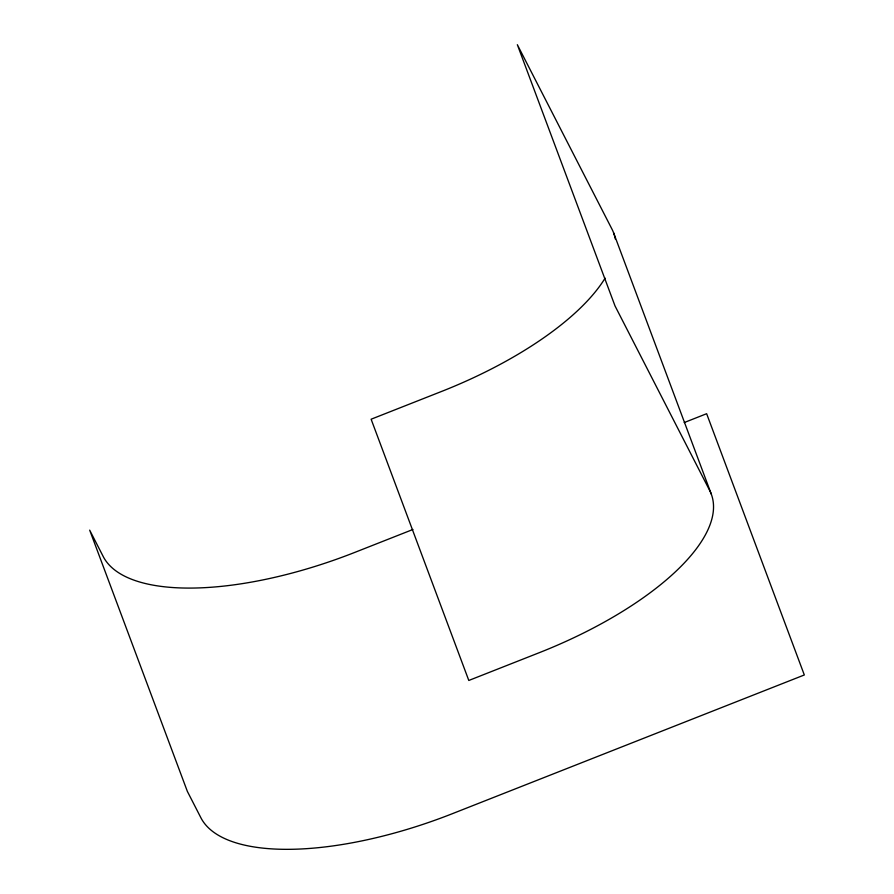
<?xml version="1.0" encoding="UTF-8"?>
<svg xmlns="http://www.w3.org/2000/svg" width="894" height="894" viewBox="0 0 894 894"><rect width="100%" height="100%" fill="white"/><g stroke="black" fill="none" stroke-linecap="round" stroke-linejoin="round"><path stroke-width="1.34" d="M412.939 529.483L354.84 552.38A227.087 88.361 -20.5 0 1 103.201 556.504L89.679 530.142L187.36 791.391L200.882 817.753A227.087 88.361 -20.5 0 0 452.52 813.629L804.321 674.97L706.64 413.71L684.245 422.549M613.597 232.82L711.278 494.069M615.284 238.966A227.087 88.361 -20.5 0 0 611.999 229.21L517.347 44.7L615.027 305.949L709.668 490.46A227.087 88.361 -20.5 0 1 539.16 652.732L468.802 680.468L371.122 419.219L441.48 391.483A227.087 88.361 -20.5 0 0 605.093 278.146"/></g></svg>
